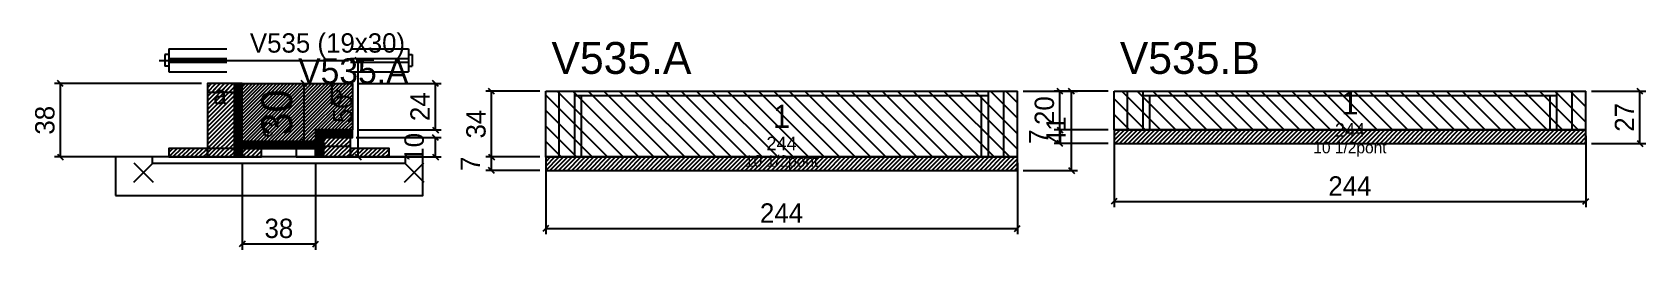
# Model space of a CAD drawing. Extents: x -69 to 766, y -82 to 31.
import ezdxf
from ezdxf.enums import TextEntityAlignment as Align

# ---------------------------------------------------------------- set-up
doc = ezdxf.new("R2010")
doc.units = 0
for name, color, linetype in [('5', 5, 'Continuous'), ('barrote', 126, 'Continuous'), ('CONCRETO', 251, 'Continuous'), ('COTA', 241, 'Continuous'), ('Cota Seção (2x)', 241, 'Continuous'), ('detalhes', 7, 'Continuous'), ('Hachura', 251, 'Continuous'), ('Madeira', 126, 'Continuous'), ('NOMENCLATURA', 7, 'Continuous'), ('Painéis', 200, 'Continuous'), ('presilha', 224, 'Continuous'), ('Reaproveitamento', 30, 'Continuous'), ('SARR_2.2x7', 40, 'Continuous'), ('SARR_3.5x7', 81, 'Continuous'), ('SCO-___-LAJ', 224, 'Continuous'), ('TENSOR', 224, 'Continuous'), ('texto', 7, 'Continuous'), ('Texto Seção', 7, 'Continuous')]:
    doc.layers.add(name, color=color, linetype=linetype)
doc.dimstyles.new('PAINEL', dxfattribs={"dimtxt": 10, "dimasz": 3, "dimexe": 3, "dimexo": 3, "dimgap": 3, "dimtad": 1, "dimblk": 'OBLIQUE', "dimblk1": 'OBLIQUE', "dimcen": 2.5, "dimclrd": 4, "dimclre": 4, "dimclrt": 240, "dimazin": 3, "dimtfac": 1, "dimtmove": 0, "dimatfit": 3})
doc.dimstyles.new('SECAO2X', dxfattribs={"dimtxt": 16, "dimasz": 3, "dimexe": 3, "dimexo": 3, "dimgap": 3, "dimtad": 1, "dimblk": 'OBLIQUE', "dimblk1": 'OBLIQUE', "dimcen": 2.5, "dimclrd": 4, "dimclre": 4, "dimclrt": 240, "dimazin": 3, "dimtfac": 1, "dimtmove": 0, "dimatfit": 3})

# ---------------------------------------------------------------- blocks, each defined once
blk = doc.blocks.new('_OBLIQUE')
at = {"color": 0, "linetype": 'BYBLOCK'}
blk.add_line((-0.5, -0.5), (0.5, 0.5), dxfattribs=at)

msp = doc.modelspace()

# ---------------------------------------------------------------- hatches: boundary and pattern name
at = {"layer": 'COTA'}
h = msp.add_hatch(dxfattribs=at)
h.set_pattern_fill('ANSI31', scale=0.4)
h.paths.add_polyline_path([(40, -26), (40, 4), (97, 4), (97, -20), (78, -20), (78, -26)])
h = msp.add_hatch(dxfattribs=at)
h.set_pattern_fill('ANSI31', scale=0.5)
h.paths.add_polyline_path([(491, -27), (735, -27), (735, -20), (491, -20)])
h = msp.add_hatch(dxfattribs=at)
h.set_pattern_fill('ANSI31', scale=0.5)
h.paths.add_polyline_path([(197, -41), (441, -41), (441, -34), (197, -34)])
at = {"layer": 'Hachura'}
h = msp.add_hatch(dxfattribs=at)
h.set_pattern_fill('ANSI31', scale=0.5)
h.paths.add_polyline_path([(22, -34), (36, -34), (36, 4), (22, 4)])
h = msp.add_hatch(dxfattribs=at)
h.set_pattern_fill('ANSI31', scale=0.5)
h.paths.add_polyline_path([(22, -0.4), (36, -0.4), (36, 4), (22, 4)])
h = msp.add_hatch(dxfattribs=at)
h.set_pattern_fill('SOLID')
h.paths.add_polyline_path([(36, -34), (40, -34), (40, 4), (36, 4)])
h = msp.add_hatch(dxfattribs=at)
h.set_pattern_fill('SOLID')
h.paths.add_polyline_path([(78, -24), (97, -24), (97, -20), (78, -20)])
h = msp.add_hatch(dxfattribs=at)
h.set_pattern_fill('SOLID')
h.paths.add_polyline_path([(78, -34), (82, -34), (82, -24), (78, -24)])
h = msp.add_hatch(dxfattribs=at)
h.set_pattern_fill('ANSI31', scale=0.5)
h.paths.add_polyline_path([(82, -34), (96, -34), (96, -24), (82, -24)])
h = msp.add_hatch(dxfattribs=at)
h.set_pattern_fill('ANSI31', scale=0.5)
h.paths.add_polyline_path([(82, -28.4), (96, -28.4), (96, -24), (82, -24)])
h = msp.add_hatch(dxfattribs=at)
h.set_pattern_fill('ANSI31', scale=0.5)
h.paths.add_polyline_path([(2, -34), (22, -34), (22, -29.6), (2, -29.6)])
h = msp.add_hatch(dxfattribs=at)
h.set_pattern_fill('SOLID')
h.paths.add_polyline_path([(40, -29.6), (78, -29.6), (78, -26), (40, -26)])
h = msp.add_hatch(dxfattribs=at)
h.set_pattern_fill('ANSI31', scale=0.5)
h.paths.add_polyline_path([(40, -34), (50, -34), (50, -29.6), (40, -29.6)])
h = msp.add_hatch(dxfattribs=at)
h.set_pattern_fill('ANSI31', scale=0.5)
h.paths.add_polyline_path([(96, -34), (116, -34), (116, -29.6), (96, -29.6)])

# ---------------------------------------------------------------- linework, layer by layer
for p, q in [((0, 19), (0, 13)), ((2, 19), (0, 19)), ((2, 22), (32, 22)), ((2, 22), (2, 10)), ((2, 17), (32, 17)), ((96, 22), (126, 22)), ((96, 17), (126, 17)), ((126, 22), (126, 10)), ((126, 19), (128, 19)), ((128, 19), (128, 13)), ((2, 13), (0, 13)), ((2, 15), (32, 15)), ((2, 10), (32, 10)), ((96, 15), (126, 15)), ((96, 10), (126, 10)), ((126, 13), (128, 13))]:
    msp.add_line(p, q)
at = {"layer": 'barrote'}
msp.add_lwpolyline([(-25.5, -54), (133.5, -54), (133.5, -34), (-25.5, -34)], close=True, dxfattribs=at)
at = {"layer": 'CONCRETO'}
msp.add_lwpolyline([(40, -26), (40, 4), (97, 4), (97, -20), (78, -20), (78, -26)], close=True, dxfattribs=at)
at = {"layer": 'Madeira'}
for points in [[(22, -34), (36, -34), (36, 4), (22, 4)], [(22, -0.4), (36, -0.4), (36, 4), (22, 4)], [(82, -34), (96, -34), (96, -24), (82, -24)], [(82, -28.4), (96, -28.4), (96, -24), (82, -24)], [(2, -34), (22, -34), (22, -29.6), (2, -29.6)], [(22, -34), (36, -34), (36, -29.6), (22, -29.6)], [(40, -34), (50, -34), (50, -29.6), (40, -29.6)], [(68, -34), (78, -34), (78, -29.6), (68, -29.6)], [(96, -34), (116, -34), (116, -29.6), (96, -29.6)]]:
    msp.add_lwpolyline(points, close=True, dxfattribs=at)
at = {"layer": 'Painéis'}
for p, q in [((197, 0), (441, 0)), ((197, -34), (197, 0)), ((441, -34), (441, 0)), ((491, 0), (735, 0)), ((491, -20), (491, 0)), ((735, -20), (735, 0)), ((491, -20), (735, -20)), ((197, -34), (441, -34))]:
    msp.add_line(p, q, dxfattribs=at)
for points in [[(36, -34), (40, -34), (40, 4), (36, 4)], [(78, -24), (97, -24), (97, -20), (78, -20)], [(78, -34), (82, -34), (82, -24), (78, -24)], [(40, -29.6), (78, -29.6), (78, -26), (40, -26)]]:
    msp.add_lwpolyline(points, close=True, dxfattribs=at)
at = {"layer": 'presilha'}
for p, q in [((-16, -47), (-6, -37)), ((-16, -37), (-6, -47)), ((124, -47), (134, -37)), ((124, -37), (134, -47))]:
    msp.add_line(p, q, dxfattribs=at)
at = {"layer": 'Reaproveitamento', "color": 30}
for p, q in [((237, -34), (203, 0)), ((245, -34), (211, 0)), ((253, -34), (219, 0)), ((261, -34), (227, 0)), ((269, -34), (235, 0)), ((277, -34), (243, 0)), ((285, -34), (251, 0)), ((293, -34), (259, 0)), ((301, -34), (267, 0)), ((309, -34), (275, 0)), ((317, -34), (283, 0)), ((325, -34), (291, 0)), ((333, -34), (299, 0)), ((341, -34), (307, 0)), ((349, -34), (315, 0)), ((357, -34), (323, 0)), ((365, -34), (331, 0)), ((373, -34), (339, 0)), ((381, -34), (347, 0)), ((389, -34), (355, 0)), ((397, -34), (363, 0)), ((405, -34), (371, 0)), ((413, -34), (379, 0)), ((421, -34), (387, 0)), ((429, -34), (395, 0)), ((437, -34), (403, 0)), ((441, -30), (411, 0)), ((441, -22), (419, 0)), ((441, -14), (427, 0)), ((441, -6), (435, 0)), ((515, -20), (495, 0)), ((523, -20), (503, 0)), ((531, -20), (511, 0)), ((539, -20), (519, 0)), ((547, -20), (527, 0)), ((555, -20), (535, 0)), ((563, -20), (543, 0)), ((571, -20), (551, 0)), ((579, -20), (559, 0)), ((587, -20), (567, 0)), ((595, -20), (575, 0)), ((603, -20), (583, 0)), ((611, -20), (591, 0)), ((619, -20), (599, 0)), ((627, -20), (607, 0)), ((635, -20), (615, 0)), ((643, -20), (623, 0)), ((651, -20), (631, 0)), ((659, -20), (639, 0)), ((667, -20), (647, 0)), ((675, -20), (655, 0)), ((683, -20), (663, 0)), ((691, -20), (671, 0)), ((699, -20), (679, 0)), ((707, -20), (687, 0)), ((715, -20), (695, 0)), ((723, -20), (703, 0)), ((731, -20), (711, 0)), ((735, -16), (719, 0)), ((735, -8), (727, 0)), ((735, 0), (735, 0)), ((229, -34), (197, -2)), ((507, -20), (491, -4)), ((221, -34), (197, -10)), ((499, -20), (491, -12)), ((213, -34), (197, -18)), ((491, -20), (491, -20)), ((205, -34), (197, -26)), ((197, -34), (197, -34))]:
    msp.add_line(p, q, dxfattribs=at)
at = {"layer": 'SARR_2.2x7'}
for p, q in [((204, -34), (204, 0)), ((434, -34), (434, 0)), ((498, -20), (498, 0)), ((728, -20), (728, 0)), ((212, -2.2), (426, -2.2)), ((506, -2.2), (720, -2.2))]:
    msp.add_line(p, q, dxfattribs=at)
at = {"layer": 'SARR_3.5x7'}
for p, q in [((212, -34), (212, 0)), ((426, -34), (426, 0)), ((506, -20), (506, 0)), ((720, -20), (720, 0)), ((215.5, -34), (215.5, -2.2)), ((422.5, -34), (422.5, -2.2)), ((509.5, -20), (509.5, -2.2)), ((716.5, -20), (716.5, -2.2)), ((506, -20), (509.5, -20)), ((716.5, -20), (720, -20)), ((212, -34), (215.5, -34)), ((422.5, -34), (426, -34))]:
    msp.add_line(p, q, dxfattribs=at)
at = {"layer": 'SCO-___-LAJ'}
for points in [[(491, -27), (735, -27), (735, -20), (491, -20)], [(-6.5, -37.2), (124.5, -37.2), (124.5, -34), (-6.5, -34)], [(197, -41), (441, -41), (441, -34), (197, -34)]]:
    msp.add_lwpolyline(points, close=True, dxfattribs=at)
at = {"layer": 'TENSOR'}
msp.add_line((-3, 16), (95, 16), dxfattribs=at)

# ---------------------------------------------------------------- texts
at = {"layer": '5'}
for s, height, p in [('1', 12, (613, -6)), ('1', 12, (319, -13)), ('244', 7, (613, -20)), ('244', 7, (319, -27))]:
    msp.add_text(s, height=height, dxfattribs=at).set_placement(p, align=Align.MIDDLE_CENTER)
at = {"layer": 'detalhes'}
for s, p in [('a', (25, -6.7)), ('b', (85, -6.7)), ('c', (50, -23.5))]:
    msp.add_text(s, height=9.6, dxfattribs=at).set_placement(p)
at = {"layer": 'NOMENCLATURA'}
for s, p in [('V535.A', (200, 9)), ('V535.B', (494, 9))]:
    msp.add_text(s, height=16.5, dxfattribs=at).set_placement(p)
at = {"layer": 'texto', "char_height": 6, "attachment_point": 5}
for insert in [(319, -37), (613, -30)]:
    msp.add_mtext('10 1/2pont', dxfattribs=dict(at, insert=insert))
at = {"layer": 'Texto Seção'}
for s, height, p in [('V535 (19x30)', 10, (44, 20)), ('V535.A', 13, (69, 4))]:
    msp.add_text(s, height=height, dxfattribs=at).set_placement(p)

# ---------------------------------------------------------------- dimensions: what is measured, and where the dimension line sits
at = {"layer": 'COTA'}
for base, p1, p2 in [((100, -34), (96, -34), (96, 16)), ((-54, -34), (2, -34), (22, 4)), ((140, -20), (97, -20), (97, 4)), ((169, -34), (197, -34), (197, 0)), ((469, -41), (441, -41), (441, 0)), ((463, -20), (491, -20), (491, 0)), ((763, -27), (735, -27), (735, 0)), ((140, -34), (96, -34), (96, -24)), ((463, -27), (491, -27), (491, -20)), ((169, -41), (197, -41), (197, -34))]:
    msp.add_linear_dim(base=base, p1=p1, p2=p2, angle=90, dimstyle='PAINEL', dxfattribs=at).render()
for base, p1, p2 in [((491, -57), (491, -20), (735, -20)), ((40, -79), (40, -34), (78, -34)), ((197, -71), (197, -34), (441, -34))]:
    msp.add_linear_dim(base=base, p1=p1, p2=p2, dimstyle='PAINEL', dxfattribs=at).render()
at = {"layer": 'Cota Seção (2x)'}
msp.add_linear_dim(base=(72, -26), p1=(40, -26), p2=(40, 4), angle=90, dimstyle='SECAO2X', dxfattribs=at).render()

doc.saveas('drawing.dxf')
